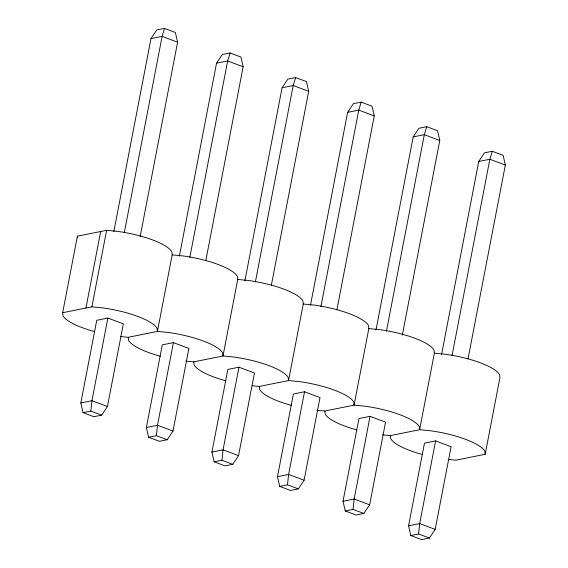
<?xml version="1.0" encoding="UTF-8"?>
<svg xmlns="http://www.w3.org/2000/svg" width="568" height="568" viewBox="0 0 568 568"><rect width="100%" height="100%" fill="white"/><g stroke="black" fill="none" stroke-linecap="round" stroke-linejoin="round"><path stroke-width="0.85" d="M83.049 412.666L90.837 411.097L91.952 400.71L107.87 318.044L123.355 323.852L107.437 406.51L101.679 415.165L93.883 416.727L83.049 412.666L80.826 402.946L96.745 320.281L107.87 318.044M148.596 437.239L156.385 435.67L157.499 425.283L173.417 342.618L188.903 348.425L172.984 431.084L167.226 439.738L159.438 441.3L148.596 437.239L146.374 427.519L162.292 344.854L173.417 342.618M214.143 461.812L221.939 460.25L223.054 449.856L238.972 367.191L254.457 372.998L238.532 455.664L232.774 464.312L224.985 465.874L214.143 461.812L211.921 452.092L227.839 369.434L238.972 367.191M279.69 486.385L287.486 484.823L288.601 474.429L304.519 391.771L320.004 397.572L304.086 480.237L298.321 488.885L290.532 490.454L279.69 486.385L277.468 476.666L293.386 394.007L304.519 391.771M345.245 510.966L353.033 509.397L354.148 499.002L370.066 416.344L385.551 422.145L369.633 504.81L363.875 513.458L356.079 515.027L345.245 510.966L343.015 501.246L358.94 418.58L370.066 416.344M410.792 535.539L418.58 533.97L419.695 523.582L435.613 440.917L451.099 446.718L435.18 529.383L429.422 538.031L421.626 539.6L410.792 535.539L408.57 525.819L424.488 443.154L435.613 440.917M94.742 331.655A48.486 12.794 10.9 0 1 62.998 315.758L62.657 312.719L77.397 236.174L106.628 230.303L117.093 231.311A48.486 12.794 10.9 0 1 171.834 251.83L172.175 254.876L157.435 331.414L128.212 337.293L120.359 336.533M85.938 308.041L100.678 231.495M62.657 312.719L91.888 306.841L106.628 230.303M113.827 231.574L150.981 38.617L156.74 29.969L164.535 28.4L175.37 32.461L177.599 42.181L140.104 236.877M124.285 232.816L162.114 36.38L164.535 28.4M179.374 256.147L216.529 63.19L222.294 54.542L230.083 52.973L240.924 57.034L243.147 66.754L205.822 260.584M189.833 257.389L227.661 60.953L230.083 52.973M172.175 254.876L182.64 255.884A48.486 12.794 10.9 0 1 237.381 276.41L237.722 279.449L222.99 355.987L193.759 361.866L185.913 361.106M244.922 280.72L282.083 87.763L287.841 79.115L295.63 77.546L306.471 81.614L308.694 91.334L271.369 285.157M255.38 281.962L293.209 85.527L295.63 77.546M237.722 279.449L248.188 280.457A48.486 12.794 10.9 0 1 302.936 300.983L303.276 304.022L288.537 380.567L259.306 386.439L252.334 385.764M310.469 305.3L347.63 112.336L353.388 103.688L361.177 102.126L372.019 106.188L374.241 115.907L336.916 309.73M320.934 306.535L358.756 110.1L361.177 102.126M303.276 304.022L313.735 305.03A48.486 12.794 10.9 0 1 368.483 325.556L368.824 328.595L354.084 405.14L324.853 411.012L317.008 410.259M376.016 329.873L413.177 136.916L418.935 128.261L426.731 126.699L437.566 130.761L439.788 140.481L402.3 335.177M386.481 331.108L424.31 134.673L426.731 126.699M368.824 328.595L379.289 329.603A48.486 12.794 10.9 0 1 434.03 350.129L434.371 353.175L419.631 429.713L390.401 435.585L382.555 434.832M441.57 354.446L478.725 161.489L484.49 152.835L492.279 151.273L503.12 155.334L505.342 165.054L468.018 358.884M452.029 355.682L489.857 159.253L492.279 151.273M448.102 459.405L455.955 460.165L485.178 454.286L499.918 377.748L499.577 374.702A48.486 12.794 10.9 0 0 444.836 354.183L434.371 353.175M150.981 38.617L162.114 36.38L177.599 42.181M216.529 63.19L227.661 60.953L243.147 66.754M282.083 87.763L293.209 85.527L308.694 91.334M347.63 112.336L358.756 110.1L374.241 115.907M413.177 136.916L424.31 134.673L439.788 140.481M478.725 161.489L489.857 159.253L505.342 165.054M80.826 402.946L91.952 400.71L107.437 406.51M146.374 427.519L157.499 425.283L172.984 431.084M211.921 452.092L223.054 449.856L238.532 455.664M277.468 476.666L288.601 474.429L304.086 480.237M343.015 501.246L354.148 499.002L369.633 504.81M408.57 525.819L419.695 523.582L435.18 529.383M91.888 306.841L102.354 307.849A48.486 12.794 10.9 0 1 157.095 328.375L157.435 331.414L167.901 332.422A48.486 12.794 10.9 0 1 222.642 352.948L222.99 355.987L233.448 356.995A48.486 12.794 10.9 0 1 288.196 377.521L288.537 380.567L298.995 381.568A48.486 12.794 10.9 0 1 353.743 402.094L354.084 405.14L364.55 406.148A48.486 12.794 10.9 0 1 419.29 426.667L419.631 429.713L430.097 430.721A48.486 12.794 10.9 0 1 484.838 451.24L485.178 454.286M90.837 411.097L101.679 415.165M156.385 435.67L167.226 439.738M221.939 460.25L232.774 464.312M287.486 484.823L298.321 488.885M353.033 509.397L363.875 513.458M418.58 533.97L429.422 538.031M390.401 435.585L390.748 438.631A48.486 12.794 10.9 0 0 422.493 454.528M324.853 411.012L325.194 414.058A48.486 12.794 10.9 0 0 356.938 429.955M259.306 386.439L259.647 389.485A48.486 12.794 10.9 0 0 291.391 405.375M193.759 361.866L194.1 364.905A48.486 12.794 10.9 0 0 225.844 380.801M128.212 337.293L128.553 340.331A48.486 12.794 10.9 0 0 160.297 356.228M77.397 236.174L77.567 237.701"/></g></svg>
